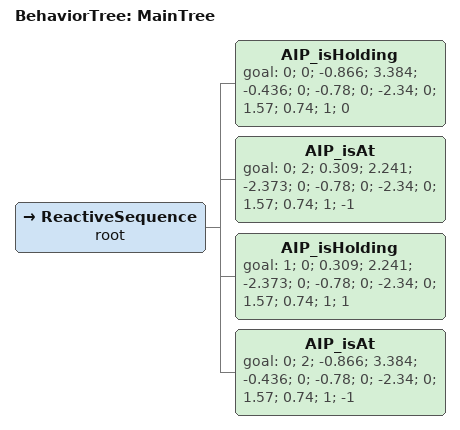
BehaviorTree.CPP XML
<!-- Demo Behavior -->
<root main_tree_to_execute = "MainTree" >
    <BehaviorTree ID="MainTree">
        <ReactiveSequence name="root">
	    <AIP_isHolding    goal="0; 0; -0.866; 3.384; -0.436; 0; -0.78; 0; -2.34; 0; 1.57; 0.74; 1; 0"/>
            <AIP_isAt	      goal="0; 2; 0.309; 2.241; -2.373; 0; -0.78; 0; -2.34; 0; 1.57; 0.74; 1; -1"/>
            <AIP_isHolding    goal="1; 0; 0.309; 2.241; -2.373; 0; -0.78; 0; -2.34; 0; 1.57; 0.74; 1; 1"/>
            <AIP_isAt	      goal="0; 2; -0.866; 3.384; -0.436; 0; -0.78; 0; -2.34; 0; 1.57; 0.74; 1; -1"/>
        </ReactiveSequence>
    </BehaviorTree>
</root>
